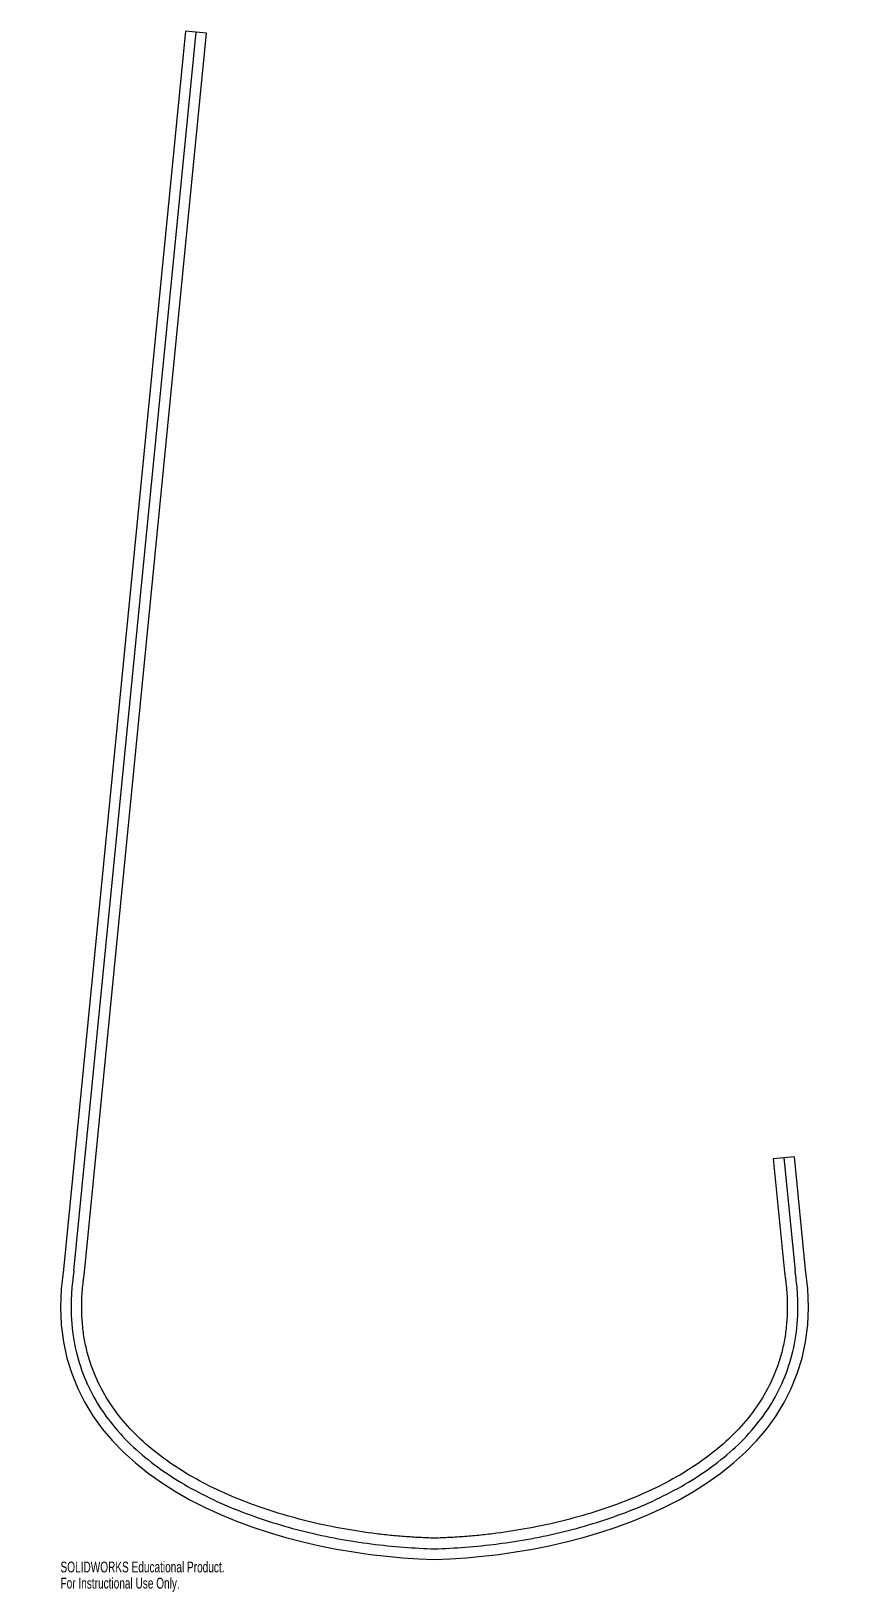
# Model space of a CAD drawing. Header units: inches. Extents: x -7.1 to 7.1, y -0.6 to 27.
import ezdxf

# ---------------------------------------------------------------- set-up
doc = ezdxf.new("R2010")
doc.units = ezdxf.units.IN
doc.header["$MEASUREMENT"] = 0
doc.styles.add('SLDTEXTSTYLE0', font='TXT', dxfattribs={"width": 0.7})

msp = doc.modelspace()

# ---------------------------------------------------------------- linework, layer by layer
at = {"color": 7, "linetype": 'Continuous', "lineweight": 25}
for p, q in [((-4.404, 27.019), (-6.562, 5.125)), ((-6.377, 5.102), (-4.218, 27.001)), ((-6.19, 5.078), (-4.031, 26.982)), ((-4.031, 26.982), (-4.404, 27.019)), ((6.366, 7.115), (5.993, 7.079)), ((5.993, 7.079), (6.19, 5.078)), ((6.18, 7.097), (6.377, 5.102)), ((6.562, 5.125), (6.366, 7.115))]:
    msp.add_line(p, q, dxfattribs=at)
for points in [[(-6.562, 5.125), (-7.133, 1.425), (-2.9, 0.069), (0, 0)], [(0, 0), (2.9, 0.069), (7.133, 1.425), (6.562, 5.125)]]:
    msp.add_open_spline(points, degree=3, dxfattribs=at)
for points, knots in [([(-6.377, 5.102), (-6.378, 5.094), (-6.379, 5.087), (-6.381, 5.074), (-6.384, 5.053), (-6.391, 5.005), (-6.403, 4.909), (-6.411, 4.828), (-6.424, 4.669), (-6.428, 4.565), (-6.428, 4.26), (-6.411, 4.066), (-6.348, 3.696), (-6.302, 3.519), (-6.183, 3.182), (-6.11, 3.021), (-5.939, 2.714), (-5.842, 2.568), (-5.624, 2.29), (-5.504, 2.158), (-5.116, 1.783), (-4.817, 1.56), (-4.164, 1.167), (-3.809, 0.997), (-3.067, 0.707), (-2.68, 0.588), (-1.899, 0.396), (-1.504, 0.324), (-0.733, 0.224), (-0.356, 0.196), (0, 0.187)], [0, 0, 0, 0, 0.001953, 0.001953, 0.003906, 0.007812, 0.015625, 0.03125, 0.03125, 0.0625, 0.0625, 0.125, 0.125, 0.1875, 0.1875, 0.25, 0.25, 0.3125, 0.3125, 0.375, 0.375, 0.5, 0.5, 0.625, 0.625, 0.75, 0.75, 0.875, 0.875, 1, 1, 1, 1]), ([(0, 0.375), (-0.044, 0.376), (-0.132, 0.379), (-0.31, 0.387), (-0.537, 0.402), (-0.816, 0.427), (-1.193, 0.471), (-1.672, 0.546), (-2.251, 0.67), (-2.822, 0.829), (-3.564, 1.088), (-4.427, 1.502), (-5.143, 2.04), (-5.598, 2.542), (-5.874, 2.956), (-6.045, 3.334), (-6.144, 3.658), (-6.199, 3.914), (-6.232, 4.183), (-6.242, 4.418), (-6.238, 4.614), (-6.229, 4.764), (-6.216, 4.893), (-6.204, 4.984), (-6.197, 5.031), (-6.194, 5.057), (-6.191, 5.071), (-6.19, 5.078)], [0.001057, 0.001057, 0.001057, 0.001057, 0.0166798, 0.0323026, 0.0635482, 0.0947938, 0.1260393, 0.1885305, 0.2510217, 0.3135128, 0.376004, 0.5009863, 0.6259686, 0.6884597, 0.7509509, 0.813442, 0.8446876, 0.8759332, 0.9071788, 0.9384244, 0.9540471, 0.9696699, 0.9852927, 0.9931041, 0.9970098, 0.9989627, 1.0009155, 1.0009155, 1.0009155, 1.0009155]), ([(0, 0.187), (0.356, 0.196), (0.733, 0.224), (1.504, 0.324), (1.899, 0.396), (2.68, 0.588), (3.067, 0.707), (3.809, 0.997), (4.164, 1.167), (4.817, 1.56), (5.116, 1.783), (5.504, 2.158), (5.624, 2.29), (5.842, 2.568), (5.939, 2.714), (6.11, 3.021), (6.183, 3.182), (6.302, 3.519), (6.348, 3.696), (6.411, 4.066), (6.428, 4.26), (6.428, 4.565), (6.424, 4.669), (6.411, 4.828), (6.406, 4.882), (6.396, 4.964), (6.391, 5.005), (6.384, 5.053), (6.381, 5.074), (6.379, 5.087), (6.378, 5.094), (6.377, 5.102)], [0, 0, 0, 0, 0.125, 0.125, 0.25, 0.25, 0.375, 0.375, 0.5, 0.5, 0.625, 0.625, 0.6875, 0.6875, 0.75, 0.75, 0.8125, 0.8125, 0.875, 0.875, 0.9375, 0.9375, 0.96875, 0.96875, 0.984375, 0.984375, 0.992187, 0.996094, 0.998047, 0.998047, 1, 1, 1, 1]), ([(6.19, 5.078), (6.191, 5.071), (6.194, 5.057), (6.197, 5.031), (6.204, 4.984), (6.216, 4.893), (6.229, 4.764), (6.238, 4.614), (6.242, 4.418), (6.232, 4.183), (6.199, 3.914), (6.144, 3.658), (6.045, 3.334), (5.874, 2.956), (5.598, 2.542), (5.143, 2.04), (4.427, 1.502), (3.564, 1.088), (2.822, 0.829), (2.251, 0.67), (1.672, 0.546), (1.193, 0.471), (0.816, 0.427), (0.537, 0.402), (0.31, 0.387), (0.132, 0.379), (0.044, 0.376), (0, 0.375)], [0.001057, 0.001057, 0.001057, 0.001057, 0.0030099, 0.0049627, 0.0088684, 0.0166798, 0.0323026, 0.0479254, 0.0635482, 0.0947938, 0.1260393, 0.1572849, 0.1885305, 0.2510217, 0.3135128, 0.376004, 0.5009863, 0.6259686, 0.6884597, 0.7509509, 0.813442, 0.8759332, 0.9071788, 0.9384244, 0.9696699, 0.9852927, 1.0009155, 1.0009155, 1.0009155, 1.0009155])]:
    msp.add_open_spline(points, degree=3, knots=knots, dxfattribs=at)

# ---------------------------------------------------------------- texts
at = {"color": 7, "linetype": 'Continuous', "char_height": 0.1903, "attachment_point": 1, "style": 'SLDTEXTSTYLE0'}
for s, insert in [('SOLIDWORKS Educational Product.', (-6.615, -0.04)), ('For Instructional Use Only.', (-6.615, -0.326))]:
    msp.add_mtext(s, dxfattribs=dict(at, insert=insert))

doc.saveas('drawing.dxf')
